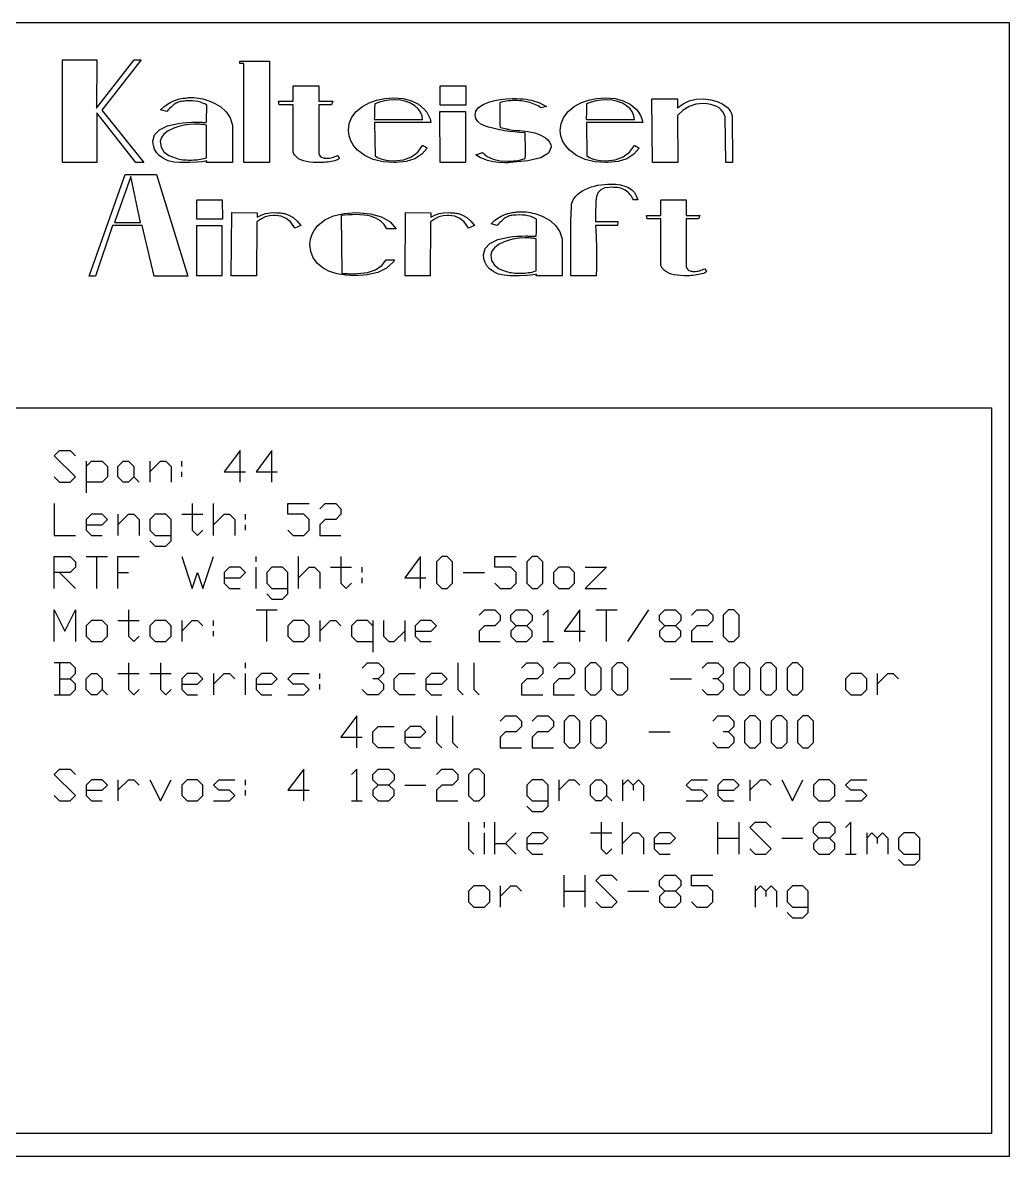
# Model space of a CAD drawing. Extents: x 0.2 to 70.7, y 1.4 to 13.9.
# Drawn here: x 3.311 to 6.409, y 10.258 to 13.817 of the extents above; entities that cross this region are included whole.
import ezdxf

# ---------------------------------------------------------------- set-up
doc = ezdxf.new("R2010")
doc.units = 0
doc.layers.get('0').update_dxf_attribs({"color": 9, "linetype": 'CONTINUOUS'})

msp = doc.modelspace()

# ---------------------------------------------------------------- linework, layer by layer
at = {"color": 7, "linetype": 'CONTINUOUS'}
for p, q in [((0.269, 12.6072), (6.3529, 12.6072)), ((6.3529, 12.6072), (6.3529, 10.3295)), ((6.3529, 10.3295), (0.269, 10.3295))]:
    msp.add_line(p, q, dxfattribs=at)
at = {"color": 7, "linetype": 'CONTINUOUS', "flags": 128}
msp.add_lwpolyline([(0.2135, 13.8165), (0.2135, 10.2582), (6.4088, 10.2582), (6.4088, 13.8165), (0.2135, 13.8165)], dxfattribs=at)
for points in [[(3.6614, 13.7001), (3.6831, 13.7001), (3.5599, 13.5423), (3.6916, 13.3773), (3.6662, 13.3773), (3.5438, 13.5335), (3.5438, 13.3773), (3.4367, 13.3773), (3.4367, 13.6997), (3.5438, 13.6997), (3.543, 13.548)], [(4.0861, 13.6961), (4.0861, 13.3773), (4.006, 13.3773), (4.0052, 13.6889), (3.9927, 13.6889), (3.9927, 13.6961)], [(4.2407, 13.5697), (4.2846, 13.5697), (4.2802, 13.5584), (4.2407, 13.5584), (4.2407, 13.4103), (4.241, 13.4054), (4.2426, 13.4011), (4.2454, 13.3975), (4.2496, 13.3946), (4.2544, 13.3926), (4.256, 13.3922), (4.2576, 13.3919), (4.259, 13.3916), (4.2605, 13.3913), (4.2619, 13.3912), (4.2634, 13.391), (4.2649, 13.391), (4.2665, 13.3909), (4.2707, 13.3911), (4.2749, 13.3916), (4.2791, 13.3923), (4.2832, 13.3934), (4.2874, 13.3947), (4.2915, 13.3962), (4.2957, 13.3979), (4.2999, 13.3998), (4.3004, 13.3992), (4.3008, 13.3985), (4.3014, 13.3978), (4.3019, 13.397), (4.3024, 13.3964), (4.3028, 13.3957), (4.3033, 13.3949), (4.3038, 13.3942), (4.3042, 13.3933), (4.3046, 13.3925), (4.3049, 13.3915), (4.3052, 13.3905), (4.3029, 13.3884), (4.2998, 13.3865), (4.2958, 13.3848), (4.2909, 13.3833), (4.2855, 13.382), (4.2799, 13.3808), (4.2741, 13.3799), (4.2681, 13.3791), (4.2622, 13.3784), (4.2566, 13.378), (4.2511, 13.3776), (4.246, 13.3775), (4.2415, 13.3774), (4.2379, 13.3773), (4.2354, 13.3773), (4.2339, 13.3773), (4.2228, 13.3779), (4.2123, 13.3791), (4.2024, 13.3807), (4.1932, 13.3829), (4.1849, 13.3857), (4.1776, 13.3894), (4.1714, 13.394), (4.1663, 13.3994), (4.1644, 13.4019), (4.1627, 13.4045), (4.1614, 13.4073), (4.1602, 13.4103), (4.1602, 13.5584), (4.1163, 13.5584), (4.1147, 13.5697), (4.1602, 13.5697), (4.1602, 13.6188), (4.2412, 13.6188)], [(4.7029, 13.5572), (4.622, 13.5572), (4.622, 13.6188), (4.7021, 13.6188)], [(3.8869, 13.5033), (3.8871, 13.5033), (3.8873, 13.5036), (3.8875, 13.504), (3.8877, 13.5045), (3.8879, 13.5052), (3.888, 13.5063), (3.8882, 13.5078), (3.8883, 13.5095), (3.8884, 13.5117), (3.8885, 13.5142), (3.8886, 13.5173), (3.8887, 13.5208), (3.8888, 13.5248), (3.8888, 13.5294), (3.8889, 13.5346), (3.8889, 13.5403), (3.8889, 13.5576), (3.8828, 13.5613), (3.8762, 13.5644), (3.8692, 13.5669), (3.8617, 13.5687), (3.8535, 13.57), (3.8445, 13.5708), (3.8347, 13.5711), (3.8241, 13.5709), (3.8192, 13.5706), (3.8147, 13.5702), (3.8105, 13.5696), (3.8067, 13.5689), (3.8032, 13.568), (3.7996, 13.5668), (3.7962, 13.5653), (3.7929, 13.5637), (3.7895, 13.5617), (3.7862, 13.5594), (3.7828, 13.5568), (3.7794, 13.5538), (3.7758, 13.5505), (3.772, 13.5467), (3.768, 13.5425), (3.7637, 13.5379), (3.7443, 13.5427), (3.7555, 13.553), (3.7661, 13.5612), (3.776, 13.5675), (3.7854, 13.5717), (3.7914, 13.5738), (3.7976, 13.5756), (3.804, 13.5772), (3.8108, 13.5786), (3.8148, 13.5791), (3.8187, 13.5797), (3.8226, 13.5801), (3.8265, 13.5806), (3.8303, 13.5809), (3.8341, 13.5812), (3.8379, 13.5813), (3.8418, 13.5814), (3.849, 13.5812), (3.856, 13.5807), (3.8629, 13.5799), (3.8697, 13.5788), (3.8765, 13.5773), (3.8831, 13.5756), (3.8896, 13.5736), (3.8961, 13.5713), (3.9086, 13.5661), (3.9319, 13.5529), (3.95, 13.5367), (3.9627, 13.5175), (3.9702, 13.4952), (3.9702, 13.488), (3.9702, 13.3773), (3.8881, 13.3773), (3.8889, 13.3825), (3.8771, 13.3802), (3.8592, 13.3786), (3.8351, 13.3776), (3.8047, 13.3773), (3.7854, 13.3787), (3.7681, 13.3829), (3.7528, 13.3899), (3.7395, 13.3998), (3.7311, 13.4092), (3.725, 13.4196), (3.7214, 13.4311), (3.7202, 13.4437), (3.7202, 13.4441), (3.7252, 13.4642), (3.7403, 13.4803), (3.7655, 13.4924), (3.8007, 13.5005), (3.8135, 13.502), (3.8271, 13.5032), (3.8413, 13.5039), (3.8563, 13.5041), (3.8599, 13.5041), (3.8636, 13.504), (3.8674, 13.504), (3.8712, 13.5039), (3.875, 13.5038), (3.8789, 13.5036), (3.8829, 13.5035), (3.8869, 13.5033)], [(4.4159, 13.5037), (4.4175, 13.3982), (4.4256, 13.3931), (4.4353, 13.3889), (4.4467, 13.3858), (4.4598, 13.3837), (4.4767, 13.3825), (4.5065, 13.3863), (4.5314, 13.3956), (4.5516, 13.4104), (4.5669, 13.4308), (4.5682, 13.4308), (4.5711, 13.4294), (4.5755, 13.4267), (4.5814, 13.4228), (4.5646, 13.4036), (4.5425, 13.3896), (4.5151, 13.3809), (4.4823, 13.3773), (4.4779, 13.3773), (4.4428, 13.3797), (4.4119, 13.387), (4.3852, 13.3992), (4.3627, 13.4163), (4.3502, 13.4305), (4.3412, 13.4455), (4.3357, 13.4615), (4.3338, 13.4783), (4.3365, 13.5002), (4.3447, 13.5201), (4.3584, 13.5379), (4.3776, 13.5536), (4.3986, 13.5651), (4.4221, 13.5733), (4.4481, 13.5784), (4.4767, 13.5802), (4.5059, 13.5781), (4.5315, 13.5715), (4.5536, 13.5604), (4.5721, 13.5447), (4.5797, 13.5354), (4.5857, 13.5254), (4.59, 13.5148), (4.5926, 13.5037)], [(4.5669, 13.5125), (4.5653, 13.5243), (4.5606, 13.5354), (4.5528, 13.5458), (4.5419, 13.5556), (4.529, 13.5637), (4.514, 13.5695), (4.497, 13.573), (4.4779, 13.5741), (4.4621, 13.5734), (4.4466, 13.5711), (4.4313, 13.5673), (4.4163, 13.5621), (4.4162, 13.5446), (4.416, 13.5304), (4.4156, 13.5196), (4.4151, 13.5121)], [(4.8724, 13.4779), (4.8975, 13.4751), (4.9191, 13.4705), (4.9374, 13.4639), (4.9522, 13.4554), (4.9599, 13.4488), (4.9654, 13.4417), (4.9688, 13.4339), (4.9699, 13.4256), (4.9617, 13.4069), (4.9376, 13.3927), (4.8975, 13.3829), (4.8414, 13.3777), (4.8354, 13.3773), (4.834, 13.3771), (4.8327, 13.377), (4.8314, 13.3769), (4.8302, 13.3769), (4.8288, 13.3769), (4.8274, 13.3769), (4.8262, 13.3769), (4.8249, 13.3769), (4.806, 13.3777), (4.788, 13.3802), (4.7708, 13.3843), (4.7545, 13.3901), (4.7485, 13.3928), (4.7432, 13.3957), (4.7385, 13.3987), (4.7343, 13.4018), (4.7545, 13.4091), (4.7699, 13.3965), (4.7886, 13.3878), (4.8104, 13.383), (4.8354, 13.3821), (4.852, 13.3826), (4.8664, 13.3842), (4.8786, 13.3868), (4.8885, 13.3905), (4.8891, 13.3941), (4.8894, 13.3995), (4.8897, 13.4068), (4.8897, 13.4159), (4.8897, 13.4212), (4.8896, 13.4269), (4.8895, 13.433), (4.8893, 13.4397), (4.8891, 13.4468), (4.8889, 13.4544), (4.8887, 13.4625), (4.8885, 13.4711), (4.8714, 13.4722), (4.855, 13.4737), (4.8394, 13.4754), (4.8245, 13.4775), (4.8038, 13.4814), (4.7869, 13.4851), (4.7736, 13.4885), (4.7641, 13.4916), (4.75, 13.4983), (4.7399, 13.5063), (4.7337, 13.5156), (4.7315, 13.5262), (4.7342, 13.5391), (4.7427, 13.5504), (4.757, 13.56), (4.777, 13.5681), (4.793, 13.5724), (4.8102, 13.5755), (4.8288, 13.5776), (4.8487, 13.5786), (4.8607, 13.5784), (4.8719, 13.578), (4.8822, 13.5772), (4.8916, 13.5761), (4.9004, 13.5747), (4.909, 13.5728), (4.9174, 13.5705), (4.9256, 13.5677), (4.9286, 13.5667), (4.9314, 13.5657), (4.9339, 13.5647), (4.936, 13.5637), (4.938, 13.5627), (4.9398, 13.5618), (4.9415, 13.5609), (4.9431, 13.56), (4.9446, 13.5592), (4.9461, 13.5585), (4.9475, 13.5577), (4.9489, 13.557), (4.9504, 13.5563), (4.9519, 13.5555), (4.9536, 13.5546), (4.9554, 13.5536), (4.9385, 13.5488), (4.9339, 13.552), (4.9292, 13.555), (4.9243, 13.5577), (4.9191, 13.56), (4.9139, 13.5621), (4.9086, 13.564), (4.9033, 13.5657), (4.898, 13.5671), (4.8927, 13.5683), (4.8873, 13.5694), (4.882, 13.5702), (4.8767, 13.5709), (4.8713, 13.5714), (4.866, 13.5718), (4.8608, 13.572), (4.8555, 13.5721), (4.8492, 13.572), (4.8429, 13.5717), (4.8365, 13.5711), (4.83, 13.5703), (4.8237, 13.5693), (4.8181, 13.5681), (4.8132, 13.5668), (4.8088, 13.5653), (4.8089, 13.5357), (4.8092, 13.5129), (4.8097, 13.497), (4.8104, 13.488), (4.8161, 13.4865), (4.8212, 13.4852), (4.8255, 13.4842), (4.8292, 13.4833), (4.8321, 13.4827), (4.8344, 13.4822), (4.8361, 13.4818), (4.837, 13.4815), (4.8441, 13.4802), (4.8523, 13.4792), (4.8618, 13.4784), (4.8724, 13.4779)], [(5.081, 13.5037), (5.0826, 13.3982), (5.0907, 13.3931), (5.1004, 13.3889), (5.1118, 13.3858), (5.1249, 13.3837), (5.1418, 13.3825), (5.1716, 13.3863), (5.1965, 13.3956), (5.2167, 13.4104), (5.232, 13.4308), (5.2333, 13.4308), (5.2362, 13.4294), (5.2406, 13.4267), (5.2465, 13.4228), (5.2297, 13.4036), (5.2076, 13.3896), (5.1802, 13.3809), (5.1474, 13.3773), (5.143, 13.3773), (5.1079, 13.3797), (5.077, 13.387), (5.0503, 13.3992), (5.0278, 13.4163), (5.0153, 13.4305), (5.0063, 13.4455), (5.0008, 13.4615), (4.9989, 13.4783), (5.0016, 13.5002), (5.0098, 13.5201), (5.0235, 13.5379), (5.0427, 13.5536), (5.0637, 13.5651), (5.0872, 13.5733), (5.1132, 13.5784), (5.1418, 13.5802), (5.171, 13.5781), (5.1966, 13.5715), (5.2187, 13.5604), (5.2372, 13.5447), (5.2448, 13.5354), (5.2508, 13.5254), (5.2551, 13.5148), (5.2577, 13.5037)], [(5.232, 13.5125), (5.2304, 13.5243), (5.2257, 13.5354), (5.2179, 13.5458), (5.207, 13.5556), (5.1941, 13.5637), (5.1791, 13.5695), (5.1621, 13.573), (5.143, 13.5741), (5.1272, 13.5734), (5.1117, 13.5711), (5.0964, 13.5673), (5.0814, 13.5621), (5.0813, 13.5446), (5.0811, 13.5304), (5.0807, 13.5196), (5.0802, 13.5121)], [(5.3668, 13.5488), (5.3846, 13.5622), (5.4041, 13.5714), (5.4253, 13.5765), (5.4482, 13.5774), (5.4715, 13.5747), (5.4918, 13.5693), (5.5093, 13.561), (5.5238, 13.55), (5.5293, 13.5441), (5.5335, 13.5379), (5.5365, 13.5313), (5.5383, 13.5242), (5.54, 13.3773), (5.5186, 13.3773), (5.517, 13.5206), (5.5137, 13.5291), (5.5094, 13.5367), (5.504, 13.5432), (5.4977, 13.5488), (5.4902, 13.5533), (5.4814, 13.557), (5.4713, 13.5598), (5.4598, 13.5617), (5.4478, 13.5625), (5.4248, 13.5606), (5.404, 13.5539), (5.3852, 13.5423), (5.3684, 13.5258), (5.3668, 13.5238), (5.368, 13.3773), (5.2883, 13.3773), (5.2863, 13.5778), (5.3668, 13.5778)], [(4.7017, 13.3773), (4.622, 13.3773), (4.6212, 13.5375), (4.7017, 13.5375)], [(3.8881, 13.4952), (3.8835, 13.496), (3.879, 13.4966), (3.8745, 13.4971), (3.8702, 13.4974), (3.8658, 13.4977), (3.8615, 13.4979), (3.8573, 13.498), (3.853, 13.498), (3.8351, 13.4972), (3.8178, 13.4948), (3.8013, 13.4908), (3.7854, 13.4852), (3.7677, 13.4766), (3.7547, 13.4668), (3.7465, 13.456), (3.7431, 13.4441), (3.7431, 13.4433), (3.7455, 13.4257), (3.7545, 13.4111), (3.7702, 13.3995), (3.7927, 13.3909), (3.7979, 13.3895), (3.8032, 13.3882), (3.8086, 13.3872), (3.814, 13.3865), (3.8194, 13.386), (3.825, 13.3856), (3.8305, 13.3854), (3.8361, 13.3853), (3.8416, 13.3854), (3.8471, 13.3856), (3.8526, 13.386), (3.8581, 13.3865), (3.8636, 13.3872), (3.8692, 13.3881), (3.8748, 13.3892), (3.8804, 13.3905), (3.8881, 13.3926)], [(3.7242, 13.0213), (3.6861, 13.1795), (3.5933, 13.1795), (3.5398, 13.0213), (3.52, 13.0213), (3.633, 13.3401), (3.7314, 13.3401), (3.8293, 13.0213)], [(3.5993, 13.1894), (3.6806, 13.189), (3.6509, 13.3342)], [(5.1789, 13.1803), (5.1099, 13.1803), (5.111, 13.1637), (5.1117, 13.1413), (5.1122, 13.1132), (5.1123, 13.0792), (5.1123, 13.0727), (5.1123, 13.0661), (5.1123, 13.0592), (5.1123, 13.0522), (5.1123, 13.045), (5.1122, 13.0375), (5.1121, 13.0299), (5.1119, 13.0221), (5.0326, 13.0221), (5.0326, 13.195), (5.0338, 13.2378), (5.0347, 13.2472), (5.0372, 13.2558), (5.0412, 13.2637), (5.0467, 13.2709), (5.0533, 13.2775), (5.0606, 13.2834), (5.0688, 13.2887), (5.0776, 13.2933), (5.087, 13.2974), (5.0967, 13.3009), (5.1067, 13.3037), (5.1171, 13.306), (5.1274, 13.3078), (5.1373, 13.309), (5.1468, 13.3097), (5.1559, 13.31), (5.1731, 13.3093), (5.1884, 13.3072), (5.2019, 13.3037), (5.2136, 13.2989), (5.2235, 13.2923), (5.2315, 13.2836), (5.2377, 13.2729), (5.242, 13.26), (5.2289, 13.26), (5.2257, 13.2661), (5.2223, 13.2715), (5.2187, 13.2764), (5.215, 13.2806), (5.2112, 13.2844), (5.2071, 13.2877), (5.2028, 13.2905), (5.1984, 13.2929), (5.1937, 13.2949), (5.1888, 13.2966), (5.1837, 13.2978), (5.1783, 13.2987), (5.1727, 13.2993), (5.1668, 13.2996), (5.1605, 13.2998), (5.1539, 13.2997), (5.1387, 13.2978), (5.1267, 13.2923), (5.1179, 13.2835), (5.1123, 13.2711), (5.1113, 13.2645), (5.1105, 13.2547), (5.1101, 13.2415), (5.1099, 13.2251), (5.1099, 13.2097), (5.1099, 13.1926), (5.1797, 13.1926)], [(3.938, 13.1993), (3.8583, 13.1993), (3.8583, 13.26), (3.9372, 13.26)], [(5.3943, 13.2116), (5.4375, 13.2116), (5.4331, 13.2005), (5.3943, 13.2005), (5.3943, 13.0546), (5.3945, 13.0498), (5.3961, 13.0456), (5.3989, 13.042), (5.403, 13.0391), (5.4078, 13.0371), (5.4093, 13.0368), (5.4108, 13.0364), (5.4123, 13.0362), (5.4137, 13.0359), (5.4151, 13.0358), (5.4166, 13.0357), (5.4181, 13.0356), (5.4197, 13.0356), (5.4238, 13.0357), (5.4279, 13.0361), (5.432, 13.0369), (5.4361, 13.0379), (5.4402, 13.0392), (5.4443, 13.0407), (5.4484, 13.0424), (5.4526, 13.0443), (5.453, 13.0437), (5.4535, 13.043), (5.454, 13.0423), (5.4546, 13.0415), (5.455, 13.0409), (5.4554, 13.0402), (5.4559, 13.0395), (5.4563, 13.0387), (5.4568, 13.0379), (5.4572, 13.037), (5.4575, 13.0361), (5.4577, 13.0352), (5.4555, 13.0331), (5.4524, 13.0312), (5.4485, 13.0295), (5.4437, 13.028), (5.4383, 13.0267), (5.4328, 13.0256), (5.4271, 13.0246), (5.4213, 13.0239), (5.4154, 13.0232), (5.4098, 13.0228), (5.4045, 13.0224), (5.3994, 13.0223), (5.395, 13.0222), (5.3915, 13.0221), (5.389, 13.0221), (5.3875, 13.0221), (5.3766, 13.0227), (5.3662, 13.0239), (5.3565, 13.0255), (5.3475, 13.0276), (5.3393, 13.0304), (5.3321, 13.0341), (5.326, 13.0386), (5.3209, 13.0439), (5.3191, 13.0463), (5.3174, 13.0489), (5.3161, 13.0517), (5.315, 13.0546), (5.315, 13.2005), (5.2717, 13.2005), (5.2701, 13.2116), (5.315, 13.2116), (5.315, 13.26), (5.3947, 13.26)], [(4.047, 13.2057), (4.0598, 13.2126), (4.0735, 13.2173), (4.0882, 13.2199), (4.1038, 13.2204), (4.1086, 13.2201), (4.113, 13.2199), (4.1172, 13.2195), (4.121, 13.2192), (4.1246, 13.2188), (4.1279, 13.2183), (4.131, 13.2178), (4.1339, 13.2172), (4.1472, 13.2124), (4.1601, 13.2046), (4.1726, 13.1939), (4.1847, 13.1803), (4.1656, 13.1712), (4.1625, 13.1763), (4.1519, 13.191), (4.1387, 13.2018), (4.1226, 13.2087), (4.1038, 13.2116), (4.099, 13.2116), (4.0856, 13.2104), (4.0722, 13.2066), (4.059, 13.2003), (4.0459, 13.1914), (4.0455, 13.0221), (3.9661, 13.0221), (3.9681, 13.2204), (4.047, 13.22), (4.047, 13.2057)], [(4.4789, 13.072), (4.4742, 13.0653), (4.4533, 13.0464), (4.4262, 13.0329), (4.393, 13.0248), (4.3536, 13.0221), (4.3242, 13.0235), (4.298, 13.0279), (4.2749, 13.0352), (4.2549, 13.0455), (4.2365, 13.0606), (4.2234, 13.0781), (4.2157, 13.098), (4.2132, 13.1204), (4.215, 13.1369), (4.2197, 13.1523), (4.2271, 13.1667), (4.2374, 13.1799), (4.2595, 13.1978), (4.2871, 13.2104), (4.3203, 13.218), (4.3592, 13.2204), (4.4028, 13.2169), (4.438, 13.2073), (4.4648, 13.1915), (4.4833, 13.1696), (4.4544, 13.1696), (4.4458, 13.1831), (4.4345, 13.1941), (4.4204, 13.2027), (4.4036, 13.2089), (4.3939, 13.2111), (4.3828, 13.2127), (4.3701, 13.2137), (4.356, 13.214), (4.3456, 13.2139), (4.3346, 13.2134), (4.323, 13.2127), (4.3108, 13.2116), (4.3132, 13.03), (4.3182, 13.0296), (4.3232, 13.0293), (4.328, 13.029), (4.3326, 13.0288), (4.3371, 13.0286), (4.3413, 13.0285), (4.3454, 13.0284), (4.3493, 13.0284), (4.351, 13.0284), (4.3527, 13.0284), (4.3544, 13.0284), (4.356, 13.0284), (4.3576, 13.0284), (4.3591, 13.0285), (4.3605, 13.0286), (4.3619, 13.0288), (4.3933, 13.0326), (4.4189, 13.041), (4.4385, 13.0542), (4.4524, 13.072)], [(4.5924, 13.2057), (4.6051, 13.2126), (4.6188, 13.2173), (4.6335, 13.2199), (4.6491, 13.2204), (4.6539, 13.2201), (4.6584, 13.2199), (4.6625, 13.2195), (4.6663, 13.2192), (4.6699, 13.2188), (4.6732, 13.2183), (4.6763, 13.2178), (4.6792, 13.2172), (4.6925, 13.2124), (4.7054, 13.2046), (4.7179, 13.1939), (4.73, 13.1803), (4.7109, 13.1712), (4.7078, 13.1763), (4.6973, 13.191), (4.684, 13.2018), (4.6679, 13.2087), (4.6491, 13.2116), (4.6443, 13.2116), (4.6309, 13.2104), (4.6176, 13.2066), (4.6043, 13.2003), (4.5912, 13.1914), (4.5908, 13.0221), (4.5115, 13.0221), (4.5134, 13.2204), (4.5924, 13.22), (4.5924, 13.2057)], [(4.9223, 13.1462), (4.9225, 13.1463), (4.9227, 13.1465), (4.9229, 13.1469), (4.9231, 13.1474), (4.9233, 13.1481), (4.9235, 13.1492), (4.9236, 13.1506), (4.9237, 13.1523), (4.9238, 13.1545), (4.9239, 13.157), (4.924, 13.16), (4.9241, 13.1635), (4.9242, 13.1674), (4.9243, 13.1719), (4.9243, 13.177), (4.9243, 13.1827), (4.9243, 13.1997), (4.9183, 13.2034), (4.9119, 13.2064), (4.9049, 13.2089), (4.8975, 13.2106), (4.8895, 13.2119), (4.8806, 13.2127), (4.871, 13.213), (4.8605, 13.2128), (4.8557, 13.2126), (4.8512, 13.2121), (4.8472, 13.2116), (4.8434, 13.2108), (4.8399, 13.2099), (4.8364, 13.2088), (4.833, 13.2074), (4.8297, 13.2057), (4.8264, 13.2037), (4.8231, 13.2015), (4.8198, 13.1989), (4.8164, 13.196), (4.8129, 13.1927), (4.8092, 13.189), (4.8052, 13.1849), (4.801, 13.1803), (4.7819, 13.1851), (4.7929, 13.1952), (4.8034, 13.2033), (4.8132, 13.2095), (4.8224, 13.2136), (4.8283, 13.2157), (4.8344, 13.2175), (4.8408, 13.2191), (4.8474, 13.2204), (4.8513, 13.2209), (4.8552, 13.2215), (4.8591, 13.2219), (4.8628, 13.2223), (4.8666, 13.2227), (4.8704, 13.2229), (4.8741, 13.2231), (4.8779, 13.2231), (4.885, 13.223), (4.8919, 13.2225), (4.8988, 13.2217), (4.9055, 13.2206), (4.9121, 13.2191), (4.9186, 13.2174), (4.9251, 13.2155), (4.9315, 13.2132), (4.9438, 13.2081), (4.9667, 13.1951), (4.9845, 13.1791), (4.9971, 13.1602), (5.0044, 13.1383), (5.0044, 13.1311), (5.0044, 13.0221), (4.9235, 13.0221), (4.9243, 13.0272), (4.9127, 13.025), (4.8951, 13.0234), (4.8713, 13.0224), (4.8414, 13.0221), (4.8224, 13.0235), (4.8053, 13.0276), (4.7903, 13.0346), (4.7772, 13.0443), (4.7689, 13.0535), (4.7629, 13.0638), (4.7593, 13.0751), (4.7581, 13.0875), (4.7581, 13.0879), (4.7631, 13.1077), (4.778, 13.1236), (4.8028, 13.1355), (4.8375, 13.1434), (4.8501, 13.145), (4.8634, 13.1461), (4.8775, 13.1468), (4.8922, 13.147), (4.8958, 13.147), (4.8994, 13.1469), (4.9031, 13.1469), (4.9069, 13.1468), (4.9107, 13.1467), (4.9145, 13.1465), (4.9184, 13.1464), (4.9223, 13.1462)], [(3.9368, 13.0221), (3.8583, 13.0221), (3.8575, 13.1799), (3.9368, 13.1799)], [(4.9235, 13.1383), (4.919, 13.139), (4.9146, 13.1396), (4.9102, 13.1401), (4.9059, 13.1405), (4.9016, 13.1407), (4.8974, 13.1409), (4.8932, 13.141), (4.889, 13.141), (4.8713, 13.1403), (4.8543, 13.1379), (4.838, 13.1339), (4.8224, 13.1284), (4.8049, 13.1199), (4.7922, 13.1103), (4.7841, 13.0997), (4.7808, 13.0879), (4.7808, 13.0871), (4.7831, 13.0698), (4.792, 13.0554), (4.8074, 13.044), (4.8295, 13.0356), (4.8347, 13.0341), (4.8399, 13.0329), (4.8452, 13.0319), (4.8506, 13.0312), (4.8559, 13.0307), (4.8614, 13.0303), (4.8668, 13.0301), (4.8724, 13.03), (4.8777, 13.0301), (4.8831, 13.0303), (4.8885, 13.0307), (4.894, 13.0312), (4.8994, 13.0319), (4.9049, 13.0328), (4.9104, 13.0339), (4.916, 13.0352), (4.9235, 13.0371)]]:
    msp.add_lwpolyline(points, close=True, dxfattribs=at)
at = {"color": 7, "flags": 128}
for points in [[(3.4104, 12.3906), (3.427, 12.3739), (3.4604, 12.3739), (3.477, 12.3906), (3.4104, 12.4572), (3.427, 12.4739), (3.4604, 12.4739), (3.477, 12.4572)], [(3.9938, 12.3739), (3.9938, 12.4739), (3.9438, 12.4072), (4.0105, 12.4072)], [(4.0938, 12.3739), (4.0938, 12.4739), (4.0438, 12.4072), (4.1105, 12.4072)], [(3.5104, 12.4406), (3.5104, 12.3405)], [(3.5104, 12.4239), (3.527, 12.4406), (3.5604, 12.4406), (3.5771, 12.4239), (3.5771, 12.3906), (3.5604, 12.3739), (3.5104, 12.3739)], [(3.6604, 12.3906), (3.6437, 12.3739), (3.6271, 12.3739), (3.6104, 12.3906), (3.6104, 12.4239), (3.6271, 12.4406), (3.6437, 12.4406), (3.6604, 12.4239), (3.6604, 12.3906), (3.6771, 12.3739)], [(3.7104, 12.4406), (3.7104, 12.3739)], [(3.7104, 12.4072), (3.7438, 12.4406), (3.7604, 12.4406), (3.7771, 12.4239), (3.7771, 12.3739)], [(3.8104, 12.4239), (3.8104, 12.4406)], [(3.8104, 12.3906), (3.8104, 12.4072)], [(3.4104, 12.3072), (3.4104, 12.2072), (3.477, 12.2072)], [(3.8438, 12.3072), (3.8438, 12.2239), (3.8604, 12.2072), (3.8771, 12.2239)], [(3.9105, 12.2072), (3.9105, 12.3072)], [(4.1438, 12.2239), (4.1605, 12.2072), (4.1938, 12.2072), (4.2105, 12.2239), (4.2105, 12.2572), (4.1938, 12.2739), (4.1438, 12.2739), (4.1438, 12.3072), (4.2105, 12.3072)], [(4.2439, 12.2905), (4.2605, 12.3072), (4.2939, 12.3072), (4.3105, 12.2905), (4.3105, 12.2739), (4.2939, 12.2572), (4.2605, 12.2572), (4.2439, 12.2405), (4.2439, 12.2072), (4.3105, 12.2072)], [(3.5104, 12.2405), (3.5604, 12.2405), (3.5771, 12.2572), (3.5604, 12.2739), (3.527, 12.2739), (3.5104, 12.2572), (3.5104, 12.2239), (3.527, 12.2072), (3.5604, 12.2072)], [(3.6104, 12.2739), (3.6104, 12.2072)], [(3.6104, 12.2405), (3.6437, 12.2739), (3.6604, 12.2739), (3.6771, 12.2572), (3.6771, 12.2072)], [(3.7104, 12.1905), (3.7271, 12.1738), (3.7604, 12.1738), (3.7771, 12.1905), (3.7771, 12.2572), (3.7604, 12.2739), (3.7271, 12.2739), (3.7104, 12.2572), (3.7104, 12.2239), (3.7271, 12.2072), (3.7771, 12.2072)], [(3.8104, 12.2739), (3.8771, 12.2739)], [(3.9105, 12.2405), (3.9438, 12.2739), (3.9605, 12.2739), (3.9771, 12.2572), (3.9771, 12.2072)], [(4.0105, 12.2572), (4.0105, 12.2739)], [(4.0105, 12.2239), (4.0105, 12.2405)], [(3.4104, 12.0405), (3.4104, 12.1405), (3.4604, 12.1405), (3.477, 12.1238), (3.477, 12.1072), (3.4604, 12.0905), (3.4104, 12.0905)], [(3.5104, 12.1405), (3.5771, 12.1405)], [(3.5437, 12.0405), (3.5437, 12.1405)], [(3.6104, 12.0405), (3.6104, 12.1405), (3.6771, 12.1405)], [(3.8104, 12.1405), (3.8438, 12.0405), (3.8604, 12.0905), (3.8771, 12.0405), (3.9105, 12.1405)], [(4.0438, 12.1238), (4.0438, 12.1405)], [(4.1772, 12.0405), (4.1772, 12.1405)], [(4.3105, 12.1405), (4.3105, 12.0572), (4.3272, 12.0405), (4.3439, 12.0572)], [(4.5606, 12.0405), (4.5606, 12.1405), (4.5106, 12.0738), (4.5773, 12.0738)], [(4.6273, 12.0405), (4.6439, 12.0405), (4.6606, 12.0572), (4.6606, 12.1238), (4.6439, 12.1405), (4.6273, 12.1405), (4.6106, 12.1238), (4.6106, 12.0572), (4.6273, 12.0405)], [(4.794, 12.0572), (4.8106, 12.0405), (4.844, 12.0405), (4.8606, 12.0572), (4.8606, 12.0905), (4.844, 12.1072), (4.794, 12.1072), (4.794, 12.1405), (4.8606, 12.1405)], [(4.9107, 12.0405), (4.9273, 12.0405), (4.944, 12.0572), (4.944, 12.1238), (4.9273, 12.1405), (4.9107, 12.1405), (4.894, 12.1238), (4.894, 12.0572), (4.9107, 12.0405)], [(3.9438, 12.0738), (3.9938, 12.0738), (4.0105, 12.0905), (3.9938, 12.1072), (3.9605, 12.1072), (3.9438, 12.0905), (3.9438, 12.0572), (3.9605, 12.0405), (3.9938, 12.0405)], [(4.0438, 12.0405), (4.0438, 12.1072)], [(4.0772, 12.0238), (4.0938, 12.0071), (4.1272, 12.0071), (4.1438, 12.0238), (4.1438, 12.0905), (4.1272, 12.1072), (4.0938, 12.1072), (4.0772, 12.0905), (4.0772, 12.0572), (4.0938, 12.0405), (4.1438, 12.0405)], [(4.1772, 12.0738), (4.2105, 12.1072), (4.2272, 12.1072), (4.2439, 12.0905), (4.2439, 12.0405)], [(4.2772, 12.1072), (4.3439, 12.1072)], [(4.3772, 12.0905), (4.3772, 12.1072)], [(4.994, 12.0405), (5.0273, 12.0405), (5.044, 12.0572), (5.044, 12.0905), (5.0273, 12.1072), (4.994, 12.1072), (4.9773, 12.0905), (4.9773, 12.0572), (4.994, 12.0405)], [(5.0774, 12.1072), (5.144, 12.1072), (5.0774, 12.0405), (5.144, 12.0405)], [(3.427, 12.0905), (3.477, 12.0405)], [(3.6104, 12.0905), (3.6437, 12.0905)], [(4.3772, 12.0572), (4.3772, 12.0738)], [(4.6939, 12.0905), (4.7606, 12.0905)], [(3.4104, 11.8738), (3.4104, 11.9738), (3.4437, 11.9071), (3.477, 11.9738), (3.477, 11.8738)], [(3.6437, 11.9738), (3.6437, 11.8905), (3.6604, 11.8738), (3.6771, 11.8905)], [(4.0438, 11.9738), (4.1105, 11.9738)], [(4.0772, 11.8738), (4.0772, 11.9738)], [(4.744, 11.9571), (4.7606, 11.9738), (4.794, 11.9738), (4.8106, 11.9571), (4.8106, 11.9405), (4.794, 11.9238), (4.7606, 11.9238), (4.744, 11.9071), (4.744, 11.8738), (4.8106, 11.8738)], [(4.8606, 11.8738), (4.894, 11.8738), (4.9107, 11.8905), (4.9107, 11.9071), (4.894, 11.9238), (4.8606, 11.9238), (4.844, 11.9405), (4.844, 11.9571), (4.8606, 11.9738), (4.894, 11.9738), (4.9107, 11.9571), (4.9107, 11.9405), (4.894, 11.9238)], [(4.9607, 11.8738), (4.9607, 11.9738), (4.944, 11.9571)], [(5.0607, 11.8738), (5.0607, 11.9738), (5.0107, 11.9071), (5.0774, 11.9071)], [(5.1107, 11.9738), (5.1774, 11.9738)], [(5.144, 11.8738), (5.144, 11.9738)], [(5.2107, 11.8738), (5.2774, 11.9738)], [(5.3274, 11.8738), (5.3607, 11.8738), (5.3774, 11.8905), (5.3774, 11.9071), (5.3607, 11.9238), (5.3274, 11.9238), (5.3107, 11.9405), (5.3107, 11.9571), (5.3274, 11.9738), (5.3607, 11.9738), (5.3774, 11.9571), (5.3774, 11.9405), (5.3607, 11.9238)], [(5.4108, 11.9571), (5.4274, 11.9738), (5.4608, 11.9738), (5.4774, 11.9571), (5.4774, 11.9405), (5.4608, 11.9238), (5.4274, 11.9238), (5.4108, 11.9071), (5.4108, 11.8738), (5.4774, 11.8738)], [(5.5274, 11.8738), (5.5441, 11.8738), (5.5608, 11.8905), (5.5608, 11.9571), (5.5441, 11.9738), (5.5274, 11.9738), (5.5108, 11.9571), (5.5108, 11.8905), (5.5274, 11.8738)], [(3.527, 11.8738), (3.5604, 11.8738), (3.5771, 11.8905), (3.5771, 11.9238), (3.5604, 11.9405), (3.527, 11.9405), (3.5104, 11.9238), (3.5104, 11.8905), (3.527, 11.8738)], [(3.6104, 11.9405), (3.6771, 11.9405)], [(3.7271, 11.8738), (3.7604, 11.8738), (3.7771, 11.8905), (3.7771, 11.9238), (3.7604, 11.9405), (3.7271, 11.9405), (3.7104, 11.9238), (3.7104, 11.8905), (3.7271, 11.8738)], [(3.8104, 11.9405), (3.8104, 11.8738)], [(3.8104, 11.9071), (3.8438, 11.9405), (3.8604, 11.9405), (3.8771, 11.9238)], [(3.9105, 11.9238), (3.9105, 11.9405)], [(4.1605, 11.8738), (4.1938, 11.8738), (4.2105, 11.8905), (4.2105, 11.9238), (4.1938, 11.9405), (4.1605, 11.9405), (4.1438, 11.9238), (4.1438, 11.8905), (4.1605, 11.8738)], [(4.2439, 11.9405), (4.2439, 11.8738)], [(4.2439, 11.9071), (4.2772, 11.9405), (4.2939, 11.9405), (4.3105, 11.9238)], [(4.4106, 11.9238), (4.3939, 11.9405), (4.3605, 11.9405), (4.3439, 11.9238), (4.3439, 11.8905), (4.3605, 11.8738), (4.4106, 11.8738)], [(4.4106, 11.9405), (4.4106, 11.8404)], [(4.4439, 11.9405), (4.4439, 11.8905), (4.4606, 11.8738), (4.4772, 11.8738), (4.5106, 11.9071)], [(4.5106, 11.9405), (4.5106, 11.8738)], [(4.5439, 11.9071), (4.5939, 11.9071), (4.6106, 11.9238), (4.5939, 11.9405), (4.5606, 11.9405), (4.5439, 11.9238), (4.5439, 11.8905), (4.5606, 11.8738), (4.5939, 11.8738)], [(4.8606, 11.9238), (4.844, 11.9071), (4.844, 11.8905), (4.8606, 11.8738)], [(5.3274, 11.9238), (5.3107, 11.9071), (5.3107, 11.8905), (5.3274, 11.8738)], [(3.9105, 11.8905), (3.9105, 11.9071)], [(4.944, 11.8738), (4.9773, 11.8738)], [(3.4104, 11.7071), (3.4604, 11.7071), (3.477, 11.7238), (3.477, 11.7404), (3.4604, 11.7571), (3.477, 11.7738), (3.477, 11.7904), (3.4604, 11.8071), (3.4104, 11.8071)], [(3.427, 11.8071), (3.427, 11.7071)], [(3.6437, 11.8071), (3.6437, 11.7238), (3.6604, 11.7071), (3.6771, 11.7238)], [(3.7438, 11.8071), (3.7438, 11.7238), (3.7604, 11.7071), (3.7771, 11.7238)], [(4.0105, 11.7904), (4.0105, 11.8071)], [(4.3772, 11.7904), (4.3939, 11.8071), (4.4272, 11.8071), (4.4439, 11.7904), (4.4439, 11.7738), (4.4272, 11.7571), (4.4106, 11.7571)], [(4.6773, 11.8071), (4.6773, 11.7238), (4.6939, 11.7071)], [(4.7273, 11.8071), (4.7273, 11.7238), (4.744, 11.7071)], [(4.8773, 11.7904), (4.894, 11.8071), (4.9273, 11.8071), (4.944, 11.7904), (4.944, 11.7738), (4.9273, 11.7571), (4.894, 11.7571), (4.8773, 11.7404), (4.8773, 11.7071), (4.944, 11.7071)], [(4.9773, 11.7904), (4.994, 11.8071), (5.0273, 11.8071), (5.044, 11.7904), (5.044, 11.7738), (5.0273, 11.7571), (4.994, 11.7571), (4.9773, 11.7404), (4.9773, 11.7071), (5.044, 11.7071)], [(5.094, 11.7071), (5.1107, 11.7071), (5.1274, 11.7238), (5.1274, 11.7904), (5.1107, 11.8071), (5.094, 11.8071), (5.0774, 11.7904), (5.0774, 11.7238), (5.094, 11.7071)], [(5.1774, 11.7071), (5.194, 11.7071), (5.2107, 11.7238), (5.2107, 11.7904), (5.194, 11.8071), (5.1774, 11.8071), (5.1607, 11.7904), (5.1607, 11.7238), (5.1774, 11.7071)], [(5.4441, 11.7904), (5.4608, 11.8071), (5.4941, 11.8071), (5.5108, 11.7904), (5.5108, 11.7738), (5.4941, 11.7571), (5.4774, 11.7571)], [(5.5608, 11.7071), (5.5775, 11.7071), (5.5941, 11.7238), (5.5941, 11.7904), (5.5775, 11.8071), (5.5608, 11.8071), (5.5441, 11.7904), (5.5441, 11.7238), (5.5608, 11.7071)], [(5.6441, 11.7071), (5.6608, 11.7071), (5.6775, 11.7238), (5.6775, 11.7904), (5.6608, 11.8071), (5.6441, 11.8071), (5.6275, 11.7904), (5.6275, 11.7238), (5.6441, 11.7071)], [(5.7275, 11.7071), (5.7442, 11.7071), (5.7608, 11.7238), (5.7608, 11.7904), (5.7442, 11.8071), (5.7275, 11.8071), (5.7108, 11.7904), (5.7108, 11.7238), (5.7275, 11.7071)], [(3.427, 11.7571), (3.4604, 11.7571)], [(3.5604, 11.7238), (3.5437, 11.7071), (3.527, 11.7071), (3.5104, 11.7238), (3.5104, 11.7571), (3.527, 11.7738), (3.5437, 11.7738), (3.5604, 11.7571), (3.5604, 11.7238), (3.5771, 11.7071)], [(3.6104, 11.7738), (3.6771, 11.7738)], [(3.7104, 11.7738), (3.7771, 11.7738)], [(3.8104, 11.7404), (3.8604, 11.7404), (3.8771, 11.7571), (3.8604, 11.7738), (3.8271, 11.7738), (3.8104, 11.7571), (3.8104, 11.7238), (3.8271, 11.7071), (3.8604, 11.7071)], [(3.9105, 11.7738), (3.9105, 11.7071)], [(3.9105, 11.7404), (3.9438, 11.7738), (3.9605, 11.7738), (3.9771, 11.7571)], [(4.0105, 11.7071), (4.0105, 11.7738)], [(4.0438, 11.7404), (4.0938, 11.7404), (4.1105, 11.7571), (4.0938, 11.7738), (4.0605, 11.7738), (4.0438, 11.7571), (4.0438, 11.7238), (4.0605, 11.7071), (4.0938, 11.7071)], [(4.1438, 11.7071), (4.1938, 11.7071), (4.2105, 11.7238), (4.1938, 11.7404), (4.1605, 11.7404), (4.1438, 11.7571), (4.1605, 11.7738), (4.2105, 11.7738)], [(4.2439, 11.7571), (4.2439, 11.7738)], [(4.4272, 11.7571), (4.4439, 11.7404), (4.4439, 11.7238), (4.4272, 11.7071), (4.3939, 11.7071), (4.3772, 11.7238)], [(4.5439, 11.7071), (4.4939, 11.7071), (4.4772, 11.7238), (4.4772, 11.7571), (4.4939, 11.7738), (4.5439, 11.7738)], [(4.5773, 11.7404), (4.6273, 11.7404), (4.6439, 11.7571), (4.6273, 11.7738), (4.5939, 11.7738), (4.5773, 11.7571), (4.5773, 11.7238), (4.5939, 11.7071), (4.6273, 11.7071)], [(5.3441, 11.7571), (5.4108, 11.7571)], [(5.4941, 11.7571), (5.5108, 11.7404), (5.5108, 11.7238), (5.4941, 11.7071), (5.4608, 11.7071), (5.4441, 11.7238)], [(5.9109, 11.7071), (5.9442, 11.7071), (5.9609, 11.7238), (5.9609, 11.7571), (5.9442, 11.7738), (5.9109, 11.7738), (5.8942, 11.7571), (5.8942, 11.7238), (5.9109, 11.7071)], [(5.9942, 11.7738), (5.9942, 11.7071)], [(5.9942, 11.7404), (6.0275, 11.7738), (6.0442, 11.7738), (6.0609, 11.7571)], [(4.2439, 11.7238), (4.2439, 11.7404)], [(4.3605, 11.5404), (4.3605, 11.6404), (4.3105, 11.5737), (4.3772, 11.5737)], [(4.6106, 11.6404), (4.6106, 11.5571), (4.6273, 11.5404)], [(4.6606, 11.6404), (4.6606, 11.5571), (4.6773, 11.5404)], [(4.8106, 11.6237), (4.8273, 11.6404), (4.8606, 11.6404), (4.8773, 11.6237), (4.8773, 11.6071), (4.8606, 11.5904), (4.8273, 11.5904), (4.8106, 11.5737), (4.8106, 11.5404), (4.8773, 11.5404)], [(4.9107, 11.6237), (4.9273, 11.6404), (4.9607, 11.6404), (4.9773, 11.6237), (4.9773, 11.6071), (4.9607, 11.5904), (4.9273, 11.5904), (4.9107, 11.5737), (4.9107, 11.5404), (4.9773, 11.5404)], [(5.0273, 11.5404), (5.044, 11.5404), (5.0607, 11.5571), (5.0607, 11.6237), (5.044, 11.6404), (5.0273, 11.6404), (5.0107, 11.6237), (5.0107, 11.5571), (5.0273, 11.5404)], [(5.1107, 11.5404), (5.1274, 11.5404), (5.144, 11.5571), (5.144, 11.6237), (5.1274, 11.6404), (5.1107, 11.6404), (5.094, 11.6237), (5.094, 11.5571), (5.1107, 11.5404)], [(5.4774, 11.6237), (5.4941, 11.6404), (5.5274, 11.6404), (5.5441, 11.6237), (5.5441, 11.6071), (5.5274, 11.5904), (5.5108, 11.5904)], [(5.5941, 11.5404), (5.6108, 11.5404), (5.6275, 11.5571), (5.6275, 11.6237), (5.6108, 11.6404), (5.5941, 11.6404), (5.5775, 11.6237), (5.5775, 11.5571), (5.5941, 11.5404)], [(5.6775, 11.5404), (5.6941, 11.5404), (5.7108, 11.5571), (5.7108, 11.6237), (5.6941, 11.6404), (5.6775, 11.6404), (5.6608, 11.6237), (5.6608, 11.5571), (5.6775, 11.5404)], [(5.7608, 11.5404), (5.7775, 11.5404), (5.7942, 11.5571), (5.7942, 11.6237), (5.7775, 11.6404), (5.7608, 11.6404), (5.7442, 11.6237), (5.7442, 11.5571), (5.7608, 11.5404)], [(4.4772, 11.5404), (4.4272, 11.5404), (4.4106, 11.5571), (4.4106, 11.5904), (4.4272, 11.6071), (4.4772, 11.6071)], [(4.5106, 11.5737), (4.5606, 11.5737), (4.5773, 11.5904), (4.5606, 11.6071), (4.5272, 11.6071), (4.5106, 11.5904), (4.5106, 11.5571), (4.5272, 11.5404), (4.5606, 11.5404)], [(5.2774, 11.5904), (5.3441, 11.5904)], [(5.5274, 11.5904), (5.5441, 11.5737), (5.5441, 11.5571), (5.5274, 11.5404), (5.4941, 11.5404), (5.4774, 11.5571)], [(3.4104, 11.3904), (3.427, 11.3737), (3.4604, 11.3737), (3.477, 11.3904), (3.4104, 11.457), (3.427, 11.4737), (3.4604, 11.4737), (3.477, 11.457)], [(4.1938, 11.3737), (4.1938, 11.4737), (4.1438, 11.407), (4.2105, 11.407)], [(4.3605, 11.3737), (4.3605, 11.4737), (4.3439, 11.457)], [(4.4272, 11.3737), (4.4606, 11.3737), (4.4772, 11.3904), (4.4772, 11.407), (4.4606, 11.4237), (4.4272, 11.4237), (4.4106, 11.4404), (4.4106, 11.457), (4.4272, 11.4737), (4.4606, 11.4737), (4.4772, 11.457), (4.4772, 11.4404), (4.4606, 11.4237)], [(4.6106, 11.457), (4.6273, 11.4737), (4.6606, 11.4737), (4.6773, 11.457), (4.6773, 11.4404), (4.6606, 11.4237), (4.6273, 11.4237), (4.6106, 11.407), (4.6106, 11.3737), (4.6773, 11.3737)], [(4.7273, 11.3737), (4.744, 11.3737), (4.7606, 11.3904), (4.7606, 11.457), (4.744, 11.4737), (4.7273, 11.4737), (4.7106, 11.457), (4.7106, 11.3904), (4.7273, 11.3737)], [(3.5104, 11.407), (3.5604, 11.407), (3.5771, 11.4237), (3.5604, 11.4404), (3.527, 11.4404), (3.5104, 11.4237), (3.5104, 11.3904), (3.527, 11.3737), (3.5604, 11.3737)], [(3.6104, 11.4404), (3.6104, 11.3737)], [(3.6104, 11.407), (3.6437, 11.4404), (3.6604, 11.4404), (3.6771, 11.4237)], [(3.7104, 11.4404), (3.7438, 11.3737), (3.7771, 11.4404)], [(3.8271, 11.3737), (3.8604, 11.3737), (3.8771, 11.3904), (3.8771, 11.4237), (3.8604, 11.4404), (3.8271, 11.4404), (3.8104, 11.4237), (3.8104, 11.3904), (3.8271, 11.3737)], [(3.9105, 11.3737), (3.9605, 11.3737), (3.9771, 11.3904), (3.9605, 11.407), (3.9271, 11.407), (3.9105, 11.4237), (3.9271, 11.4404), (3.9771, 11.4404)], [(4.0105, 11.4237), (4.0105, 11.4404)], [(4.4272, 11.4237), (4.4106, 11.407), (4.4106, 11.3904), (4.4272, 11.3737)], [(4.5106, 11.4237), (4.5773, 11.4237)], [(4.894, 11.357), (4.9107, 11.3403), (4.944, 11.3403), (4.9607, 11.357), (4.9607, 11.4237), (4.944, 11.4404), (4.9107, 11.4404), (4.894, 11.4237), (4.894, 11.3904), (4.9107, 11.3737), (4.9607, 11.3737)], [(4.994, 11.4404), (4.994, 11.3737)], [(4.994, 11.407), (5.0273, 11.4404), (5.044, 11.4404), (5.0607, 11.4237)], [(5.144, 11.3904), (5.1274, 11.3737), (5.1107, 11.3737), (5.094, 11.3904), (5.094, 11.4237), (5.1107, 11.4404), (5.1274, 11.4404), (5.144, 11.4237), (5.144, 11.3904), (5.1607, 11.3737)], [(5.194, 11.4404), (5.194, 11.3737)], [(5.194, 11.4237), (5.2107, 11.4404), (5.2274, 11.4237), (5.2274, 11.407)], [(5.2274, 11.4237), (5.2441, 11.4404), (5.2607, 11.4237), (5.2607, 11.3737)], [(5.3941, 11.3737), (5.4441, 11.3737), (5.4608, 11.3904), (5.4441, 11.407), (5.4108, 11.407), (5.3941, 11.4237), (5.4108, 11.4404), (5.4608, 11.4404)], [(5.4941, 11.407), (5.5441, 11.407), (5.5608, 11.4237), (5.5441, 11.4404), (5.5108, 11.4404), (5.4941, 11.4237), (5.4941, 11.3904), (5.5108, 11.3737), (5.5441, 11.3737)], [(5.5941, 11.4404), (5.5941, 11.3737)], [(5.5941, 11.407), (5.6275, 11.4404), (5.6441, 11.4404), (5.6608, 11.4237)], [(5.6941, 11.4404), (5.7275, 11.3737), (5.7608, 11.4404)], [(5.8108, 11.3737), (5.8442, 11.3737), (5.8608, 11.3904), (5.8608, 11.4237), (5.8442, 11.4404), (5.8108, 11.4404), (5.7942, 11.4237), (5.7942, 11.3904), (5.8108, 11.3737)], [(5.8942, 11.3737), (5.9442, 11.3737), (5.9609, 11.3904), (5.9442, 11.407), (5.9109, 11.407), (5.8942, 11.4237), (5.9109, 11.4404), (5.9609, 11.4404)], [(4.0105, 11.3904), (4.0105, 11.407)], [(4.3439, 11.3737), (4.3772, 11.3737)], [(4.7106, 11.307), (4.7106, 11.2237), (4.7273, 11.207)], [(4.7606, 11.2903), (4.7606, 11.307)], [(4.794, 11.207), (4.794, 11.307)], [(5.1274, 11.307), (5.1274, 11.2237), (5.144, 11.207), (5.1607, 11.2237)], [(5.194, 11.207), (5.194, 11.307)], [(5.4941, 11.207), (5.4941, 11.307)], [(5.5608, 11.207), (5.5608, 11.307)], [(5.5941, 11.2237), (5.6108, 11.207), (5.6441, 11.207), (5.6608, 11.2237), (5.5941, 11.2903), (5.6108, 11.307), (5.6441, 11.307), (5.6608, 11.2903)], [(5.8108, 11.207), (5.8442, 11.207), (5.8608, 11.2237), (5.8608, 11.2403), (5.8442, 11.257), (5.8108, 11.257), (5.7942, 11.2737), (5.7942, 11.2903), (5.8108, 11.307), (5.8442, 11.307), (5.8608, 11.2903), (5.8608, 11.2737), (5.8442, 11.257)], [(5.9109, 11.207), (5.9109, 11.307), (5.8942, 11.2903)], [(4.7606, 11.207), (4.7606, 11.2737)], [(4.794, 11.2403), (4.8273, 11.2403), (4.8606, 11.2737)], [(4.894, 11.2403), (4.944, 11.2403), (4.9607, 11.257), (4.944, 11.2737), (4.9107, 11.2737), (4.894, 11.257), (4.894, 11.2237), (4.9107, 11.207), (4.944, 11.207)], [(5.094, 11.2737), (5.1607, 11.2737)], [(5.194, 11.2403), (5.2274, 11.2737), (5.2441, 11.2737), (5.2607, 11.257), (5.2607, 11.207)], [(5.2941, 11.2403), (5.3441, 11.2403), (5.3607, 11.257), (5.3441, 11.2737), (5.3107, 11.2737), (5.2941, 11.257), (5.2941, 11.2237), (5.3107, 11.207), (5.3441, 11.207)], [(5.4941, 11.257), (5.5608, 11.257)], [(5.6941, 11.257), (5.7608, 11.257)], [(5.8108, 11.257), (5.7942, 11.2403), (5.7942, 11.2237), (5.8108, 11.207)], [(5.9609, 11.2737), (5.9609, 11.207)], [(5.9609, 11.257), (5.9775, 11.2737), (5.9942, 11.257), (5.9942, 11.2403)], [(5.9942, 11.257), (6.0109, 11.2737), (6.0275, 11.257), (6.0275, 11.207)], [(6.0609, 11.1903), (6.0776, 11.1736), (6.1109, 11.1736), (6.1276, 11.1903), (6.1276, 11.257), (6.1109, 11.2737), (6.0776, 11.2737), (6.0609, 11.257), (6.0609, 11.2237), (6.0776, 11.207), (6.1276, 11.207)], [(4.8273, 11.2403), (4.8606, 11.207)], [(5.8942, 11.207), (5.9275, 11.207)], [(5.0107, 11.0403), (5.0107, 11.1403)], [(5.0774, 11.0403), (5.0774, 11.1403)], [(5.1107, 11.057), (5.1274, 11.0403), (5.1607, 11.0403), (5.1774, 11.057), (5.1107, 11.1236), (5.1274, 11.1403), (5.1607, 11.1403), (5.1774, 11.1236)], [(5.3274, 11.0403), (5.3607, 11.0403), (5.3774, 11.057), (5.3774, 11.0736), (5.3607, 11.0903), (5.3274, 11.0903), (5.3107, 11.107), (5.3107, 11.1236), (5.3274, 11.1403), (5.3607, 11.1403), (5.3774, 11.1236), (5.3774, 11.107), (5.3607, 11.0903)], [(5.4108, 11.057), (5.4274, 11.0403), (5.4608, 11.0403), (5.4774, 11.057), (5.4774, 11.0903), (5.4608, 11.107), (5.4108, 11.107), (5.4108, 11.1403), (5.4774, 11.1403)], [(4.7273, 11.0403), (4.7606, 11.0403), (4.7773, 11.057), (4.7773, 11.0903), (4.7606, 11.107), (4.7273, 11.107), (4.7106, 11.0903), (4.7106, 11.057), (4.7273, 11.0403)], [(4.8106, 11.107), (4.8106, 11.0403)], [(4.8106, 11.0736), (4.844, 11.107), (4.8606, 11.107), (4.8773, 11.0903)], [(5.6108, 11.107), (5.6108, 11.0403)], [(5.6108, 11.0903), (5.6275, 11.107), (5.6441, 11.0903), (5.6441, 11.0736)], [(5.6441, 11.0903), (5.6608, 11.107), (5.6775, 11.0903), (5.6775, 11.0403)], [(5.7108, 11.0236), (5.7275, 11.0069), (5.7608, 11.0069), (5.7775, 11.0236), (5.7775, 11.0903), (5.7608, 11.107), (5.7275, 11.107), (5.7108, 11.0903), (5.7108, 11.057), (5.7275, 11.0403), (5.7775, 11.0403)], [(5.0107, 11.0903), (5.0774, 11.0903)], [(5.2107, 11.0903), (5.2774, 11.0903)], [(5.3274, 11.0903), (5.3107, 11.0736), (5.3107, 11.057), (5.3274, 11.0403)]]:
    msp.add_lwpolyline(points, dxfattribs=at)

doc.saveas('drawing.dxf')
